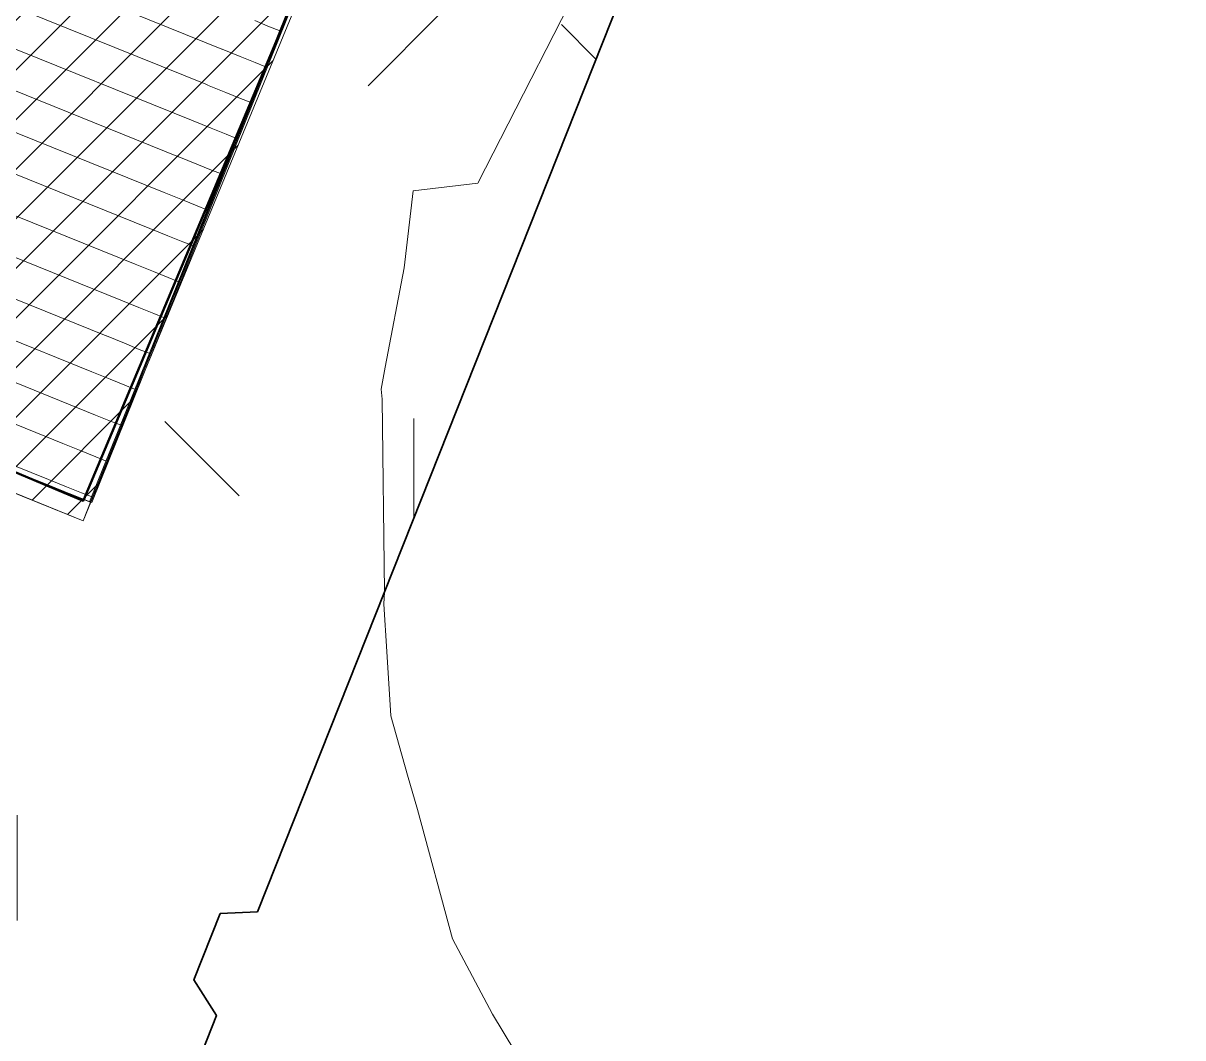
# Model space of a CAD drawing. Header units: metres. Extents: x -207 to 292, y -187 to 169.
# Drawn here: x -120.4 to -109.9, y -56.04 to -46.85 of the extents above; entities that cross this region are included whole.
import ezdxf

# ---------------------------------------------------------------- set-up
doc = ezdxf.new("R2010")
doc.units = ezdxf.units.M
for name, color, linetype, lineweight in [('A-FLOR', 7, 'Continuous', 9), ('A-ROOF', 7, 'Continuous', 9), ('A-ROOF-PATT', 7, 'Continuous', 9), ('ACHURADO', 7, 'Continuous', 9), ('C-BLDG-PADS', 7, 'Continuous', 9), ('C-TOPO', 7, 'Continuous', 9), ('C-TOPO-MAJR', 7, 'Continuous', 35), ('edificios', 7, 'Continuous', 50), ('I-WALL', 7, 'Continuous', 9), ('solera', 7, 'Continuous', 35)]:
    doc.layers.add(name, color=color, linetype=linetype, lineweight=lineweight)
doc.layers.add('PR10-ARQ-PL-001-Emplazamiento-C-1_dwg', color=7, linetype='Continuous', lineweight=9, true_color=0x767676)

# ---------------------------------------------------------------- blocks, each defined once
blk = doc.blocks.new('FP_72-PLANTA EMPLAZAMIENTO ACTUALIZADO')
at = {"layer": 'A-ROOF'}
blk.add_line((-119.779, -51.193), (-115.654, -40.969), dxfattribs=at)
at = {"layer": 'A-ROOF-PATT', "color": 254, "true_color": 0xcbe5d8}
for p, q in [((-118.169, -46.885), (-118.303, -46.83)), ((-118.081, -46.92), (-118.169, -46.885)), ((-118.434, -47.155), (-118.598, -47.089)), ((-118.3, -47.209), (-118.434, -47.155)), ((-118.212, -47.245), (-118.3, -47.209)), ((-118.565, -47.48), (-118.729, -47.414)), ((-118.431, -47.534), (-118.565, -47.48)), ((-118.343, -47.569), (-118.431, -47.534)), ((-118.696, -47.804), (-118.86, -47.738)), ((-118.562, -47.858), (-118.696, -47.804)), ((-118.474, -47.894), (-118.562, -47.858)), ((-118.827, -48.129), (-118.991, -48.063)), ((-118.693, -48.183), (-118.827, -48.129)), ((-118.605, -48.218), (-118.693, -48.183)), ((-118.958, -48.453), (-119.122, -48.387)), ((-118.824, -48.507), (-118.958, -48.453)), ((-118.736, -48.543), (-118.824, -48.507)), ((-119.089, -48.778), (-119.253, -48.712)), ((-118.955, -48.832), (-119.089, -48.778)), ((-118.867, -48.867), (-118.955, -48.832)), ((-119.22, -49.102), (-119.384, -49.036)), ((-119.086, -49.157), (-119.22, -49.102)), ((-118.998, -49.192), (-119.086, -49.157)), ((-119.351, -49.427), (-119.515, -49.361)), ((-119.217, -49.481), (-119.351, -49.427)), ((-119.129, -49.517), (-119.217, -49.481)), ((-119.482, -49.751), (-119.646, -49.685)), ((-119.348, -49.806), (-119.482, -49.751)), ((-119.26, -49.841), (-119.348, -49.806)), ((-119.613, -50.076), (-119.777, -50.01)), ((-119.479, -50.13), (-119.613, -50.076)), ((-119.391, -50.166), (-119.479, -50.13)), ((-119.744, -50.401), (-119.908, -50.335)), ((-119.61, -50.455), (-119.744, -50.401)), ((-119.522, -50.49), (-119.61, -50.455)), ((-119.875, -50.725), (-120.039, -50.659)), ((-119.741, -50.779), (-119.875, -50.725)), ((-119.653, -50.815), (-119.741, -50.779)), ((-120.006, -51.05), (-120.17, -50.984)), ((-119.872, -51.104), (-120.006, -51.05)), ((-119.784, -51.139), (-119.872, -51.104))]:
    blk.add_line(p, q, dxfattribs=at)
blk = doc.blocks.new('YADRAN_LASQUEMAS_ARQ_MO_006_E02_rvt-1-PLANTA EMPLAZAMIENTO ACTUALIZADO')
at = {"layer": 'A-ROOF-PATT', "true_color": 0x008040}
h = blk.add_hatch(dxfattribs=at)
h.set_pattern_fill('FP_65', color=116, style=0, pattern_type=2)
h.set_pattern_definition([(158.024, (-33.701, -80.216), (-0.1309764, -0.3245692), [])])
h.paths.add_polyline_path([(-120.189, -51.028), (-116.063, -40.804), (-122.429, -38.235), (-126.555, -48.459), (-121.213, -50.614)])
at = {"layer": 'A-FLOR'}
for p, q in [((-115.594, -40.795), (-119.856, -51.357)), ((-119.856, -51.357), (-115.594, -40.795)), ((-119.856, -51.357), (-126.723, -48.586)), ((-126.723, -48.586), (-119.856, -51.357))]:
    blk.add_line(p, q, dxfattribs=at)
at = {"layer": 'A-ROOF'}
for p, q in [((-115.672, -40.961), (-119.798, -51.185)), ((-119.779, -51.193), (-115.654, -40.969)), ((-120.189, -51.028), (-126.555, -48.459)), ((-126.555, -48.459), (-120.191, -51.027)), ((-119.798, -51.185), (-120.191, -51.027)), ((-120.189, -51.028), (-119.779, -51.193)), ((-119.798, -51.185), (-119.779, -51.193))]:
    blk.add_line(p, q, dxfattribs=at)
at = {"layer": 'I-WALL'}
for p, q in [((-119.789, -51.189), (-115.663, -40.965)), ((-115.663, -40.965), (-119.789, -51.189)), ((-119.779, -51.193), (-115.654, -40.969)), ((-115.654, -40.969), (-119.779, -51.193)), ((-119.779, -51.193), (-119.789, -51.189)), ((-119.779, -51.193), (-119.789, -51.189))]:
    blk.add_line(p, q, dxfattribs=at)
at = {"layer": 'A-ROOF'}
blk.add_blockref('FP_72-PLANTA EMPLAZAMIENTO ACTUALIZADO', (0, 0), dxfattribs=at)
blk = doc.blocks.new('PR10-ARQ-PL-001-Emplazamiento-C-1_dwg-674643-PLANTA EMPLAZAMIENTO ACTUALIZADO')
at = {"lineweight": 9, "true_color": 0x0000ff}
h = blk.add_hatch(dxfattribs=at)
h.set_pattern_fill('FP_4', color=5, style=0, pattern_type=2)
h.set_pattern_definition([(45, (0, 0), (-0.2245064, 0.2245064), [])])
h.paths.add_polyline_path([(-125.296, -55.599), (-123.006, -50.086), (-119.855, -51.354), (-115.61, -41.076), (-122.386, -38.235), (-126.632, -48.335), (-126.505, -48.389), (-128.956, -54.122), (-126.737, -55.018)])
at = {"layer": 'ACHURADO'}
h = blk.add_hatch(dxfattribs=at)
h.set_pattern_fill('FP_1', color=256, style=0, pattern_type=2)
h.set_pattern_definition([(90, (-655750.258, -5498481.082), (-3.592, 3.592), [0.9525, -6.232]), (45, (-655750.258, -5498481.082), (-3.5921024484, 3.5921024484), [0.9525, -4.127]), (135, (-655750.258, -5498481.082), (-3.5921024484, -3.5921024484), [0.9525, -4.127])])
h.paths.add_polyline_path([(-94.086, -119.165), (-91.032, -70.423), (-99.695, -67.022), (-98.719, -64.566), (-118.96, -56.618), (-118.649, -55.835), (-118.855, -55.514), (-118.616, -54.913), (-118.277, -54.897), (-110.01, -34.083), (-113.235, -35.26), (-115.933, -41.843), (-119.856, -51.176), (-122.923, -49.89), (-125.331, -55.633), (-128.913, -54.131), (-126.505, -48.389), (-126.632, -48.335), (-127.862, -43.679), (-150.258, -47.708), (-150.258, -66.405), (-137.14, -85.351), (-95.256, -118.246)])
h.paths.add_polyline_path([(-120.421, -79.818), (-121.52, -78.705), (-122.585, -79.569), (-128.379, -76.931), (-126.546, -73.14), (-128.84, -72.278), (-126.416, -65.824), (-128.27, -65.134), (-127.165, -62.164), (-125.301, -62.857), (-123.251, -57.4), (-110.3, -62.621), (-115.401, -75.566), (-118.287, -74.464), (-118.635, -75.467), (-117.3, -76.959), (-119.206, -78.705)])
h.paths.add_polyline_path([(-126.458, -61.942), (-126.573, -61.936), (-126.796, -61.889), (-126.902, -61.848), (-127.004, -61.796), (-127.109, -61.727), (-127.189, -61.662), (-127.27, -61.581), (-127.341, -61.492), (-127.404, -61.397), (-127.456, -61.295), (-127.497, -61.188), (-127.526, -61.078), (-127.544, -60.965), (-127.55, -60.851), (-127.544, -60.737), (-127.526, -60.624), (-127.497, -60.514), (-127.456, -60.407), (-127.404, -60.305), (-127.341, -60.209), (-127.27, -60.121), (-127.189, -60.04), (-127.1, -59.968), (-127.004, -59.906), (-126.902, -59.854), (-126.685, -59.783), (-126.546, -59.764), (-126.458, -59.759), (-126.344, -59.765), (-126.232, -59.783), (-126.121, -59.813), (-126.015, -59.854), (-125.913, -59.906), (-125.817, -59.968), (-125.728, -60.04), (-125.647, -60.121), (-125.575, -60.209), (-125.513, -60.305), (-125.461, -60.407), (-125.42, -60.514), (-125.391, -60.624), (-125.373, -60.737), (-125.367, -60.851), (-125.373, -60.965), (-125.391, -61.078), (-125.42, -61.188), (-125.461, -61.295), (-125.513, -61.397), (-125.575, -61.492), (-125.647, -61.581), (-125.728, -61.662), (-125.817, -61.734), (-125.913, -61.796), (-126.076, -61.872), (-126.121, -61.889), (-126.232, -61.918), (-126.344, -61.936)])
h.paths.add_polyline_path([(-121.416, -57.963), (-121.431, -57.961), (-121.431, -57.927), (-121.403, -57.939)])
h.paths.add_polyline_path([(-121.487, -57.935), (-121.502, -57.933), (-121.502, -57.9), (-121.473, -57.911)])
h.paths.add_polyline_path([(-121.548, -57.91), (-121.563, -57.909), (-121.563, -57.875), (-121.535, -57.887)])
h.paths.add_polyline_path([(-121.62, -57.882), (-121.634, -57.88), (-121.634, -57.847), (-121.606, -57.859)])
h.paths.add_polyline_path([(-119.491, -57.024), (-120.384, -56.639), (-120.449, -56.79), (-120.881, -56.604), (-120.724, -56.241), (-120.293, -56.427), (-120.354, -56.569), (-119.461, -56.955)])
h.paths.add_polyline_path([(-120.572, -56.638), (-120.511, -56.617), (-120.487, -56.595), (-120.6, -56.543), (-120.607, -56.511), (-120.588, -56.484), (-120.567, -56.477), (-120.457, -56.525), (-120.467, -56.461), (-120.507, -56.411), (-120.567, -56.387), (-120.631, -56.395), (-120.682, -56.434), (-120.707, -56.494), (-120.7, -56.558), (-120.663, -56.61), (-120.604, -56.637)])
at = {"lineweight": 9}
blk.add_line((-119.787, -51.19), (-119.387, -50.22), dxfattribs=at)
at = {"lineweight": 9, "flags": 128}
for points in [[(-119.387, -50.22), (-115.61, -41.076), (-115.684, -41.045)], [(-128.956, -54.122), (-125.296, -55.599), (-123.006, -50.086), (-119.856, -51.357), (-119.787, -51.19)]]:
    blk.add_lwpolyline(points, dxfattribs=at)
at = {"layer": 'C-BLDG-PADS'}
blk.add_line((-115.663, -40.965), (-119.789, -51.189), dxfattribs=at)
at = {"layer": 'C-BLDG-PADS', "flags": 128}
blk.add_lwpolyline([(-119.789, -51.189), (-119.856, -51.357), (-123.062, -50.063)], dxfattribs=at)
at = {"layer": 'C-TOPO'}
blk.add_line((-119.789, -51.189), (-115.663, -40.965), dxfattribs=at)
at = {"layer": 'C-TOPO', "flags": 128}
for points in [[(-119.789, -51.189), (-119.856, -51.357), (-121.459, -50.71), (-123.062, -50.063), (-124.179, -52.831), (-124.653, -54.005), (-125.296, -55.599), (-128.956, -54.122), (-127.677, -50.952), (-127.128, -49.591), (-126.36, -47.688), (-126.632, -48.335), (-126.782, -47.768), (-126.827, -47.598), (-126.839, -47.552), (-127.014, -46.892), (-127.299, -45.809)], [(-109.076, -31.732), (-110.075, -34.246), (-110.436, -35.157), (-110.991, -36.554), (-111.727, -38.407), (-111.982, -39.049), (-112.865, -41.271), (-113.211, -42.141), (-113.243, -42.222), (-114.808, -46.165), (-115.93, -48.988), (-115.961, -49.066), (-116.34, -50.021), (-116.456, -50.313), (-116.504, -50.434), (-117.173, -52.118), (-117.466, -52.856), (-117.855, -53.835), (-118.236, -54.794), (-118.277, -54.897), (-118.616, -54.913), (-118.855, -55.514), (-118.649, -55.835), (-118.96, -56.618)], [(-118.96, -56.618), (-118.649, -55.835), (-118.855, -55.514), (-118.616, -54.913), (-118.277, -54.897), (-118.236, -54.794), (-117.855, -53.835), (-117.466, -52.856), (-117.173, -52.118), (-116.504, -50.434), (-116.456, -50.313), (-116.34, -50.021), (-115.961, -49.066), (-115.93, -48.988), (-114.808, -46.165), (-113.243, -42.222), (-113.211, -42.141), (-112.865, -41.271), (-111.982, -39.049), (-111.727, -38.407), (-110.991, -36.554), (-110.436, -35.157), (-110.075, -34.246), (-109.076, -31.732)], [(-115.663, -40.965), (-116.11, -42.072), (-116.181, -42.249), (-116.332, -42.623), (-117.48, -45.468), (-117.696, -46.003), (-118.428, -47.819), (-118.468, -47.916), (-118.5, -47.995), (-119.345, -50.089), (-119.789, -51.189)], [(-115.663, -40.965), (-116.11, -42.072), (-116.181, -42.249), (-116.332, -42.623), (-117.48, -45.468), (-117.696, -46.003), (-118.428, -47.819), (-118.468, -47.916), (-118.5, -47.995), (-119.345, -50.089), (-119.789, -51.189)], [(-119.789, -51.189), (-119.345, -50.089), (-118.5, -47.995), (-118.468, -47.916), (-118.428, -47.819), (-117.696, -46.003), (-117.48, -45.468), (-116.332, -42.623), (-116.181, -42.249), (-116.11, -42.072), (-115.663, -40.965)], [(-125.296, -55.599), (-123.062, -50.063), (-119.856, -51.357), (-119.789, -51.189)]]:
    blk.add_lwpolyline(points, dxfattribs=at)
blk.add_lwpolyline([(-119.789, -51.189), (-119.856, -51.357), (-121.459, -50.71), (-123.062, -50.063), (-124.179, -52.831), (-124.653, -54.005), (-125.296, -55.599), (-128.956, -54.122), (-127.677, -50.952), (-127.128, -49.591), (-126.36, -47.688), (-127.128, -49.591), (-127.677, -50.952), (-128.956, -54.122), (-125.296, -55.599), (-124.653, -54.005), (-124.179, -52.831), (-123.062, -50.063), (-121.459, -50.71), (-119.856, -51.357)], close=True, dxfattribs=at)
at = {"layer": 'C-TOPO-MAJR', "color": 1, "lineweight": 9, "true_color": 0xff0000, "flags": 128}
blk.add_lwpolyline([(-115.179, -46.144), (-116.282, -48.301), (-116.868, -48.37), (-116.948, -49.067), (-117.121, -49.967), (-117.159, -50.165), (-117.148, -50.258), (-117.126, -52), (-117.134, -52.112), (-117.107, -52.54), (-117.071, -53.125), (-116.918, -53.662), (-116.829, -53.973), (-116.513, -55.141), (-116.148, -55.824), (-115.525, -56.86)], dxfattribs=at)
at = {"layer": 'edificios'}
blk.add_line((-117.769, -46.21), (-119.851, -51.164), dxfattribs=at)
at = {"layer": 'edificios', "flags": 128}
blk.add_lwpolyline([(-119.851, -51.164), (-119.856, -51.176), (-120.746, -50.803)], dxfattribs=at)
at = {"layer": 'solera', "flags": 128}
blk.add_lwpolyline([(13.372, 2.083), (13.051, 1.282), (-78.372, 37.795), (-81.977, 36.498), (-118.277, -54.897), (-118.616, -54.913), (-118.855, -55.514), (-118.649, -55.835), (-118.96, -56.618), (-59.119, -80.114)], dxfattribs=at)

msp = doc.modelspace()

# ---------------------------------------------------------------- linework, layer by layer
at = {"layer": 'C-BLDG-PADS'}
for p, q in [((-115.535, -40.649), (-119.856, -51.357)), ((-119.856, -51.357), (-123.062, -50.063))]:
    msp.add_line(p, q, dxfattribs=at)
at = {"layer": 'C-TOPO'}
for p, q in [((-119.856, -51.357), (-115.535, -40.649)), ((-117.696, -46.003), (-118.428, -47.819)), ((-118.428, -47.819), (-117.696, -46.003)), ((-118.428, -47.819), (-117.696, -46.003)), ((-115.93, -48.988), (-114.808, -46.165)), ((-114.808, -46.165), (-115.93, -48.988)), ((-118.428, -47.819), (-118.468, -47.916)), ((-118.468, -47.916), (-118.428, -47.819)), ((-118.468, -47.916), (-118.428, -47.819)), ((-118.468, -47.916), (-118.5, -47.995)), ((-118.5, -47.995), (-118.468, -47.916)), ((-118.5, -47.995), (-118.468, -47.916)), ((-118.5, -47.995), (-119.345, -50.089)), ((-119.345, -50.089), (-118.5, -47.995)), ((-119.345, -50.089), (-118.5, -47.995)), ((-115.961, -49.066), (-115.93, -48.988)), ((-115.93, -48.988), (-115.961, -49.066)), ((-116.34, -50.021), (-115.961, -49.066)), ((-115.961, -49.066), (-116.34, -50.021)), ((-123.062, -50.063), (-119.856, -51.357)), ((-119.345, -50.089), (-119.856, -51.357)), ((-119.856, -51.357), (-119.345, -50.089)), ((-119.856, -51.357), (-119.345, -50.089)), ((-116.456, -50.313), (-116.34, -50.021)), ((-116.34, -50.021), (-116.456, -50.313)), ((-116.504, -50.434), (-116.456, -50.313)), ((-116.456, -50.313), (-116.504, -50.434)), ((-117.173, -52.118), (-116.504, -50.434)), ((-116.504, -50.434), (-117.173, -52.118)), ((-119.856, -51.357), (-121.459, -50.71)), ((-121.459, -50.71), (-119.856, -51.357)), ((-121.459, -50.71), (-119.856, -51.357)), ((-117.466, -52.856), (-117.173, -52.118)), ((-117.173, -52.118), (-117.466, -52.856)), ((-117.855, -53.835), (-117.466, -52.856)), ((-117.466, -52.856), (-117.855, -53.835)), ((-118.236, -54.794), (-117.855, -53.835)), ((-117.855, -53.835), (-118.236, -54.794)), ((-118.277, -54.897), (-118.236, -54.794)), ((-118.236, -54.794), (-118.277, -54.897)), ((-118.855, -55.514), (-118.616, -54.913)), ((-118.616, -54.913), (-118.855, -55.514)), ((-118.616, -54.913), (-118.277, -54.897)), ((-118.277, -54.897), (-118.616, -54.913)), ((-118.649, -55.835), (-118.855, -55.514)), ((-118.855, -55.514), (-118.649, -55.835)), ((-118.96, -56.618), (-118.649, -55.835)), ((-118.649, -55.835), (-118.96, -56.618))]:
    msp.add_line(p, q, dxfattribs=at)
at = {"layer": 'C-TOPO-MAJR', "color": 1, "lineweight": 9, "true_color": 0xff0000, "flags": 128}
for points in [[(-117.126, -52), (-117.148, -50.258), (-117.159, -50.165), (-117.121, -49.967), (-116.948, -49.067), (-116.868, -48.37), (-116.282, -48.301), (-115.179, -46.144)], [(-117.126, -52), (-117.134, -52.112), (-117.107, -52.54), (-117.071, -53.125), (-116.918, -53.662), (-116.829, -53.973), (-116.513, -55.141), (-116.148, -55.824), (-115.525, -56.86), (-115.175, -57.301), (-115.16, -57.32), (-115.084, -57.399), (-114.164, -58.344), (-113.897, -58.606)]]:
    msp.add_lwpolyline(points, dxfattribs=at)

# ---------------------------------------------------------------- block references
at = {"lineweight": 5}
msp.add_blockref('YADRAN_LASQUEMAS_ARQ_MO_006_E02_rvt-1-PLANTA EMPLAZAMIENTO ACTUALIZADO', (0, 0), dxfattribs=at)
at = {"layer": 'PR10-ARQ-PL-001-Emplazamiento-C-1_dwg', "color": 7}
msp.add_blockref('PR10-ARQ-PL-001-Emplazamiento-C-1_dwg-674643-PLANTA EMPLAZAMIENTO ACTUALIZADO', (0, 0), dxfattribs=at)

doc.saveas('drawing.dxf')
